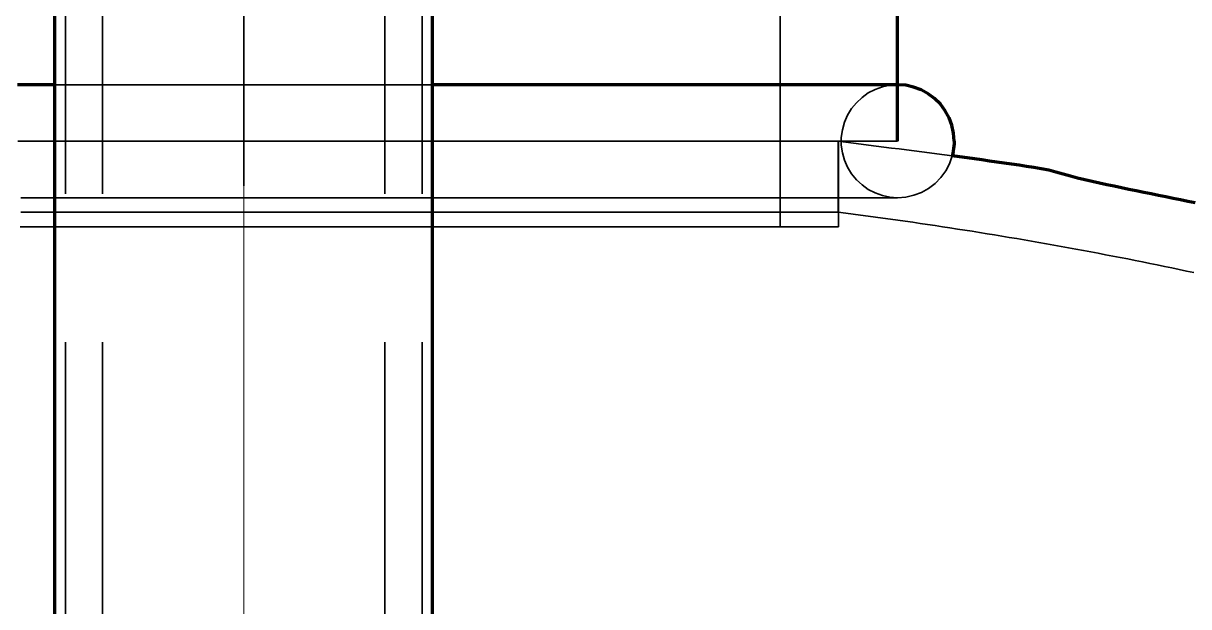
# Model space of a CAD drawing. Header units: millimetres. Extents: x 0 to 2382, y 0 to 420.
# Drawn here: x 287.93 to 295.77, y 306.91 to 310.83 of the extents above; entities that cross this region are included whole.
import ezdxf

# ---------------------------------------------------------------- set-up
doc = ezdxf.new("R2010")
doc.units = ezdxf.units.MM
doc.linetypes.add('IRAM-E-TRAZOS', pattern=[5, 4, -1])
doc.linetypes.add('IRAM-F-TRAZO-PUNTO', pattern=[20, 15, -2, 1, -2])
for name, color, linetype, lineweight in [('01-VISIBLE', 7, 'CONTINUOUS', 70), ('02-OCULTA', 4, 'IRAM-E-TRAZOS', 35), ('03-EJE', 1, 'IRAM-F-TRAZO-PUNTO', 18), ('08-FINA', 5, 'CONTINUOUS', 18)]:
    doc.layers.add(name, color=color, linetype=linetype, lineweight=lineweight)

msp = doc.modelspace()

# ---------------------------------------------------------------- linework, layer by layer
at = {"layer": '01-VISIBLE'}
for p, q in [((288.1425, 285), (288.1425, 313.9621)), ((290.6825, 285), (290.6825, 313.9621)), ((293.8125, 310.0382), (293.8125, 313.7382))]:
    msp.add_line(p, q, dxfattribs=at)
for points in [[(288.1425, 310.4182), (288.092, 310.4182), (288.0415, 310.4182), (287.991, 310.4182), (287.9406, 310.4182), (287.8901, 310.4182)], [(293.8125, 310.4182), (293.762, 310.4182), (293.7115, 310.4182), (293.661, 310.4182), (293.6106, 310.4182), (293.5601, 310.4182), (293.5096, 310.4182), (293.4591, 310.4182), (293.4086, 310.4182), (293.3581, 310.4182), (293.3077, 310.4182), (293.2572, 310.4182), (293.2067, 310.4182), (293.1562, 310.4182), (293.1057, 310.4182), (293.0552, 310.4182), (293.0048, 310.4182), (292.9543, 310.4182), (292.9038, 310.4182), (292.8533, 310.4182), (292.8028, 310.4182), (292.7523, 310.4182), (292.7019, 310.4182), (292.6514, 310.4182), (292.6009, 310.4182), (292.5504, 310.4182), (292.4999, 310.4182), (292.4494, 310.4182), (292.399, 310.4182), (292.3485, 310.4182), (292.298, 310.4182), (292.2475, 310.4182), (292.197, 310.4182), (292.1465, 310.4182), (292.096, 310.4182), (292.0456, 310.4182), (291.9951, 310.4182), (291.9446, 310.4182), (291.8941, 310.4182), (291.8436, 310.4182), (291.7931, 310.4182), (291.7427, 310.4182), (291.6922, 310.4182), (291.6417, 310.4182), (291.5912, 310.4182), (291.5407, 310.4182), (291.4902, 310.4182), (291.4398, 310.4182), (291.3893, 310.4182), (291.3388, 310.4182), (291.2883, 310.4182), (291.2378, 310.4182), (291.1873, 310.4182), (291.1369, 310.4182), (291.0864, 310.4182), (291.0359, 310.4182), (290.9854, 310.4182), (290.9349, 310.4182), (290.8844, 310.4182), (290.834, 310.4182), (290.7835, 310.4182), (290.733, 310.4182), (290.6825, 310.4182)], [(294.1925, 310.0382), (294.1886, 310.0923), (294.1771, 310.1453), (294.1582, 310.1961), (294.1322, 310.2437), (294.0997, 310.2871), (294.0613, 310.3254), (294.0179, 310.3579), (293.9704, 310.3839), (293.9196, 310.4028), (293.8666, 310.4144), (293.8125, 310.4182)], [(294.1925, 310.0382), (294.1921, 310.0215), (294.191, 310.0048), (294.1892, 309.9881), (294.1866, 309.9716), (294.1833, 309.9552), (294.1793, 309.9389)], [(295.8142, 309.6232), (295.7647, 309.6332), (295.7152, 309.6433), (295.6657, 309.6533), (295.6162, 309.6634), (295.5667, 309.6734), (295.5172, 309.6835), (295.4678, 309.6936), (295.4183, 309.7039), (295.3689, 309.7142), (295.3194, 309.7243), (295.2699, 309.7345), (295.2205, 309.7448), (295.1711, 309.7552), (295.1217, 309.766), (295.0725, 309.7774), (295.0235, 309.7895), (294.9748, 309.8027), (294.9263, 309.8171), (294.8778, 309.8308), (294.8286, 309.8423), (294.779, 309.8521), (294.7293, 309.8607), (294.6794, 309.8688), (294.6295, 309.8764), (294.5795, 309.8838), (294.5296, 309.891), (294.4795, 309.8981), (294.4295, 309.905), (294.3795, 309.9119), (294.3295, 309.9187), (294.2794, 309.9255), (294.2294, 309.9322), (294.1793, 309.9389)]]:
    msp.add_lwpolyline(points, dxfattribs=at)
at = {"layer": '02-OCULTA'}
for p, q in [((288.1425, 313.9621), (288.1425, 285)), ((290.6825, 313.9621), (290.6825, 285)), ((289.4125, 313.7382), (289.4125, 309.461)), ((293.0225, 309.461), (293.0225, 313.7382)), ((288.2125, 219.685), (288.2125, 312.1182)), ((288.4625, 219.685), (288.4625, 312.1182)), ((290.3625, 219.685), (290.3625, 312.1182)), ((290.6125, 219.685), (290.6125, 312.1182)), ((293.4125, 310.0382), (293.4125, 309.561)), ((293.4135, 309.461), (293.4135, 310.0382))]:
    msp.add_line(p, q, dxfattribs=at)
for points in [[(289.4125, 310.4182), (289.3624, 310.4182), (289.3122, 310.4182), (289.2621, 310.4182), (289.2119, 310.4182), (289.1618, 310.4182), (289.1117, 310.4182), (289.0615, 310.4182), (289.0114, 310.4182), (288.9612, 310.4182), (288.9111, 310.4182), (288.861, 310.4182), (288.8108, 310.4182), (288.7607, 310.4182), (288.7106, 310.4182), (288.6604, 310.4182), (288.6103, 310.4182), (288.5601, 310.4182), (288.51, 310.4182), (288.4599, 310.4182), (288.4097, 310.4182), (288.3596, 310.4182), (288.3094, 310.4182), (288.2593, 310.4182), (288.2092, 310.4182), (288.159, 310.4182), (288.1089, 310.4182), (288.0587, 310.4182), (288.0086, 310.4182), (287.9585, 310.4182), (287.9083, 310.4182)], [(290.6825, 310.4182), (290.6317, 310.4182), (290.5809, 310.4182), (290.5301, 310.4182), (290.4793, 310.4182), (290.4285, 310.4182), (290.3777, 310.4182), (290.3269, 310.4182), (290.2761, 310.4182), (290.2253, 310.4182), (290.1745, 310.4182), (290.1237, 310.4182), (290.0729, 310.4182), (290.0221, 310.4182), (289.9713, 310.4182), (289.9205, 310.4182), (289.8697, 310.4182), (289.8189, 310.4182), (289.7681, 310.4182), (289.7173, 310.4182), (289.6665, 310.4182), (289.6157, 310.4182), (289.5649, 310.4182), (289.5141, 310.4182), (289.4633, 310.4182), (289.4125, 310.4182), (289.3617, 310.4182), (289.3109, 310.4182), (289.2601, 310.4182), (289.2093, 310.4182), (289.1585, 310.4182), (289.1077, 310.4182), (289.0569, 310.4182), (289.0061, 310.4182), (288.9553, 310.4182), (288.9045, 310.4182), (288.8537, 310.4182), (288.8029, 310.4182), (288.7521, 310.4182), (288.7013, 310.4182), (288.6505, 310.4182), (288.5997, 310.4182), (288.5489, 310.4182), (288.4981, 310.4182), (288.4473, 310.4182), (288.3965, 310.4182), (288.3457, 310.4182), (288.2949, 310.4182), (288.2441, 310.4182), (288.1933, 310.4182), (288.1425, 310.4182)], [(289.4125, 310.4182), (289.4625, 310.4182), (289.5125, 310.4182), (289.5625, 310.4182), (289.6125, 310.4182), (289.6625, 310.4182), (289.7125, 310.4182), (289.7625, 310.4182), (289.8125, 310.4182), (289.8625, 310.4182), (289.9125, 310.4182), (289.9625, 310.4182), (290.0125, 310.4182), (290.0625, 310.4182), (290.1125, 310.4182), (290.1625, 310.4182), (290.2125, 310.4182), (290.2625, 310.4182), (290.3125, 310.4182), (290.3625, 310.4182), (290.4125, 310.4182), (290.4625, 310.4182), (290.5125, 310.4182), (290.5625, 310.4182), (290.6125, 310.4182), (290.6625, 310.4182), (290.7125, 310.4182), (290.7625, 310.4182), (290.8125, 310.4182), (290.8625, 310.4182), (290.9125, 310.4182), (290.9625, 310.4182), (291.0125, 310.4182), (291.0625, 310.4182), (291.1125, 310.4182), (291.1625, 310.4182), (291.2125, 310.4182), (291.2625, 310.4182), (291.3125, 310.4182), (291.3625, 310.4182), (291.4125, 310.4182), (291.4625, 310.4182), (291.5125, 310.4182), (291.5625, 310.4182), (291.6125, 310.4182), (291.6625, 310.4182), (291.7125, 310.4182), (291.7625, 310.4182), (291.8125, 310.4182), (291.8625, 310.4182), (291.9125, 310.4182), (291.9625, 310.4182), (292.0125, 310.4182), (292.0625, 310.4182), (292.1125, 310.4182), (292.1625, 310.4182), (292.2125, 310.4182), (292.2625, 310.4182), (292.3125, 310.4182), (292.3625, 310.4182), (292.4125, 310.4182), (292.4625, 310.4182), (292.5125, 310.4182), (292.5625, 310.4182), (292.6125, 310.4182), (292.6625, 310.4182), (292.7125, 310.4182), (292.7625, 310.4182), (292.8125, 310.4182), (292.8625, 310.4182), (292.9125, 310.4182), (292.9625, 310.4182), (293.0125, 310.4182), (293.0625, 310.4182), (293.1125, 310.4182), (293.1625, 310.4182), (293.2125, 310.4182), (293.2625, 310.4182), (293.3125, 310.4182), (293.3625, 310.4182), (293.4125, 310.4182), (293.4625, 310.4182), (293.5125, 310.4182), (293.5625, 310.4182), (293.6125, 310.4182), (293.6625, 310.4182), (293.7125, 310.4182), (293.7625, 310.4182), (293.8125, 310.4182)], [(293.8125, 309.6582), (293.7608, 309.6618), (293.71, 309.6723), (293.6611, 309.6897), (293.6151, 309.7135), (293.5727, 309.7435), (293.5348, 309.7789), (293.5021, 309.8191), (293.4751, 309.8634), (293.4544, 309.911), (293.4404, 309.9609), (293.4334, 310.0123), (293.4334, 310.0642), (293.4404, 310.1155), (293.4544, 310.1655), (293.4751, 310.213), (293.5021, 310.2574), (293.5348, 310.2976), (293.5727, 310.333), (293.6151, 310.3629), (293.6611, 310.3868), (293.71, 310.4041), (293.7608, 310.4147), (293.8125, 310.4182)], [(289.4125, 310.0382), (289.3619, 310.0382), (289.3112, 310.0382), (289.2606, 310.0382), (289.21, 310.0382), (289.1593, 310.0382), (289.1087, 310.0382), (289.0581, 310.0382), (289.0074, 310.0382), (288.9568, 310.0382), (288.9062, 310.0382), (288.8555, 310.0382), (288.8049, 310.0382), (288.7543, 310.0382), (288.7036, 310.0382), (288.653, 310.0382), (288.6024, 310.0382), (288.5517, 310.0382), (288.5011, 310.0382), (288.4505, 310.0382), (288.3998, 310.0382), (288.3492, 310.0382), (288.2986, 310.0382), (288.2479, 310.0382), (288.1973, 310.0382), (288.1467, 310.0382), (288.096, 310.0382), (288.0454, 310.0382), (287.9948, 310.0382), (287.9441, 310.0382), (287.8935, 310.0382)], [(289.4125, 310.0382), (289.3625, 310.0382), (289.3125, 310.0382), (289.2625, 310.0382), (289.2124, 310.0382), (289.1624, 310.0382), (289.1124, 310.0382), (289.0624, 310.0382), (289.0124, 310.0382), (288.9624, 310.0382), (288.9124, 310.0382), (288.8624, 310.0382), (288.8123, 310.0382), (288.7623, 310.0382), (288.7123, 310.0382), (288.6623, 310.0382), (288.6123, 310.0382), (288.5623, 310.0382), (288.5123, 310.0382), (288.4623, 310.0382), (288.4122, 310.0382), (288.3622, 310.0382), (288.3122, 310.0382), (288.2622, 310.0382), (288.2122, 310.0382), (288.1622, 310.0382), (288.1122, 310.0382), (288.0622, 310.0382), (288.0121, 310.0382), (287.9621, 310.0382), (287.9121, 310.0382)], [(287.9121, 310.0382), (287.9621, 310.0382), (288.0121, 310.0382), (288.0622, 310.0382), (288.1122, 310.0382), (288.1622, 310.0382), (288.2122, 310.0382), (288.2622, 310.0382), (288.3122, 310.0382), (288.3622, 310.0382), (288.4122, 310.0382), (288.4623, 310.0382), (288.5123, 310.0382), (288.5623, 310.0382), (288.6123, 310.0382), (288.6623, 310.0382), (288.7123, 310.0382), (288.7623, 310.0382), (288.8123, 310.0382), (288.8624, 310.0382), (288.9124, 310.0382), (288.9624, 310.0382), (289.0124, 310.0382), (289.0624, 310.0382), (289.1124, 310.0382), (289.1624, 310.0382), (289.2124, 310.0382), (289.2625, 310.0382), (289.3125, 310.0382), (289.3625, 310.0382), (289.4125, 310.0382), (289.4625, 310.0382), (289.5125, 310.0382), (289.5625, 310.0382), (289.6125, 310.0382), (289.6626, 310.0382), (289.7126, 310.0382), (289.7626, 310.0382), (289.8126, 310.0382), (289.8626, 310.0382), (289.9126, 310.0382), (289.9626, 310.0382), (290.0126, 310.0382), (290.0627, 310.0382), (290.1127, 310.0382), (290.1627, 310.0382), (290.2127, 310.0382), (290.2627, 310.0382), (290.3127, 310.0382), (290.3627, 310.0382), (290.4127, 310.0382), (290.4628, 310.0382), (290.5128, 310.0382), (290.5628, 310.0382), (290.6128, 310.0382), (290.6628, 310.0382), (290.7128, 310.0382), (290.7628, 310.0382), (290.8128, 310.0382), (290.8629, 310.0382), (290.9129, 310.0382), (290.9629, 310.0382), (291.0129, 310.0382), (291.0629, 310.0382), (291.1129, 310.0382), (291.1629, 310.0382), (291.2129, 310.0382), (291.263, 310.0382), (291.313, 310.0382), (291.363, 310.0382), (291.413, 310.0382), (291.463, 310.0382), (291.513, 310.0382), (291.563, 310.0382), (291.613, 310.0382), (291.6631, 310.0382), (291.7131, 310.0382), (291.7631, 310.0382), (291.8131, 310.0382), (291.8631, 310.0382), (291.9131, 310.0382), (291.9631, 310.0382), (292.0131, 310.0382), (292.0632, 310.0382), (292.1132, 310.0382), (292.1632, 310.0382), (292.2132, 310.0382), (292.2632, 310.0382), (292.3132, 310.0382), (292.3632, 310.0382), (292.4132, 310.0382), (292.4633, 310.0382), (292.5133, 310.0382), (292.5633, 310.0382), (292.6133, 310.0382), (292.6633, 310.0382), (292.7133, 310.0382), (292.7633, 310.0382), (292.8133, 310.0382), (292.8634, 310.0382), (292.9134, 310.0382), (292.9634, 310.0382), (293.0134, 310.0382), (293.0634, 310.0382), (293.1134, 310.0382), (293.1634, 310.0382), (293.2134, 310.0382), (293.2635, 310.0382), (293.3135, 310.0382), (293.3635, 310.0382), (293.4135, 310.0382)], [(289.4125, 310.0382), (289.3625, 310.0382), (289.3125, 310.0382), (289.2625, 310.0382), (289.2125, 310.0382), (289.1625, 310.0382), (289.1125, 310.0382), (289.0625, 310.0382), (289.0125, 310.0382), (288.9625, 310.0382), (288.9125, 310.0382), (288.8625, 310.0382), (288.8125, 310.0382), (288.7625, 310.0382), (288.7125, 310.0382), (288.6625, 310.0382), (288.6125, 310.0382), (288.5625, 310.0382), (288.5125, 310.0382), (288.4625, 310.0382), (288.4125, 310.0382), (288.3625, 310.0382), (288.3125, 310.0382), (288.2625, 310.0382), (288.2125, 310.0382), (288.1625, 310.0382), (288.1125, 310.0382), (288.0625, 310.0382), (288.0125, 310.0382), (287.9625, 310.0382), (287.9125, 310.0382)], [(287.9125, 310.0382), (287.9625, 310.0382), (288.0125, 310.0382), (288.0625, 310.0382), (288.1125, 310.0382), (288.1625, 310.0382), (288.2125, 310.0382), (288.2625, 310.0382), (288.3125, 310.0382), (288.3625, 310.0382), (288.4125, 310.0382), (288.4625, 310.0382), (288.5125, 310.0382), (288.5625, 310.0382), (288.6125, 310.0382), (288.6625, 310.0382), (288.7125, 310.0382), (288.7625, 310.0382), (288.8125, 310.0382), (288.8625, 310.0382), (288.9125, 310.0382), (288.9625, 310.0382), (289.0125, 310.0382), (289.0625, 310.0382), (289.1125, 310.0382), (289.1625, 310.0382), (289.2125, 310.0382), (289.2625, 310.0382), (289.3125, 310.0382), (289.3625, 310.0382), (289.4125, 310.0382), (289.4625, 310.0382), (289.5125, 310.0382), (289.5625, 310.0382), (289.6125, 310.0382), (289.6625, 310.0382), (289.7125, 310.0382), (289.7625, 310.0382), (289.8125, 310.0382), (289.8625, 310.0382), (289.9125, 310.0382), (289.9625, 310.0382), (290.0125, 310.0382), (290.0625, 310.0382), (290.1125, 310.0382), (290.1625, 310.0382), (290.2125, 310.0382), (290.2625, 310.0382), (290.3125, 310.0382), (290.3625, 310.0382), (290.4125, 310.0382), (290.4625, 310.0382), (290.5125, 310.0382), (290.5625, 310.0382), (290.6125, 310.0382), (290.6625, 310.0382), (290.7125, 310.0382), (290.7625, 310.0382), (290.8125, 310.0382), (290.8625, 310.0382), (290.9125, 310.0382), (290.9625, 310.0382), (291.0125, 310.0382), (291.0625, 310.0382), (291.1125, 310.0382), (291.1625, 310.0382), (291.2125, 310.0382), (291.2625, 310.0382), (291.3125, 310.0382), (291.3625, 310.0382), (291.4125, 310.0382), (291.4625, 310.0382), (291.5125, 310.0382), (291.5625, 310.0382), (291.6125, 310.0382), (291.6625, 310.0382), (291.7125, 310.0382), (291.7625, 310.0382), (291.8125, 310.0382), (291.8625, 310.0382), (291.9125, 310.0382), (291.9625, 310.0382), (292.0125, 310.0382), (292.0625, 310.0382), (292.1125, 310.0382), (292.1625, 310.0382), (292.2125, 310.0382), (292.2625, 310.0382), (292.3125, 310.0382), (292.3625, 310.0382), (292.4125, 310.0382), (292.4625, 310.0382), (292.5125, 310.0382), (292.5625, 310.0382), (292.6125, 310.0382), (292.6625, 310.0382), (292.7125, 310.0382), (292.7625, 310.0382), (292.8125, 310.0382), (292.8625, 310.0382), (292.9125, 310.0382), (292.9625, 310.0382), (293.0125, 310.0382), (293.0625, 310.0382), (293.1125, 310.0382), (293.1625, 310.0382), (293.2125, 310.0382), (293.2625, 310.0382), (293.3125, 310.0382), (293.3625, 310.0382), (293.4125, 310.0382), (293.4625, 310.0382), (293.5125, 310.0382), (293.5625, 310.0382), (293.6125, 310.0382), (293.6625, 310.0382), (293.7125, 310.0382), (293.7625, 310.0382), (293.8125, 310.0382)], [(287.9282, 310.0382), (287.9785, 310.0382), (288.0289, 310.0382), (288.0792, 310.0382), (288.1295, 310.0382), (288.1798, 310.0382), (288.2301, 310.0382), (288.2804, 310.0382), (288.3307, 310.0382), (288.3811, 310.0382), (288.4314, 310.0382), (288.4817, 310.0382), (288.532, 310.0382), (288.5823, 310.0382), (288.6326, 310.0382), (288.6829, 310.0382), (288.7333, 310.0382), (288.7836, 310.0382), (288.8339, 310.0382), (288.8842, 310.0382), (288.9345, 310.0382), (288.9848, 310.0382), (289.0351, 310.0382), (289.0855, 310.0382), (289.1358, 310.0382), (289.1861, 310.0382), (289.2364, 310.0382), (289.2867, 310.0382), (289.337, 310.0382), (289.3873, 310.0382), (289.4377, 310.0382), (289.488, 310.0382), (289.5383, 310.0382), (289.5886, 310.0382), (289.6389, 310.0382), (289.6892, 310.0382), (289.7395, 310.0382), (289.7899, 310.0382), (289.8402, 310.0382), (289.8905, 310.0382), (289.9408, 310.0382), (289.9911, 310.0382), (290.0414, 310.0382), (290.0917, 310.0382), (290.1421, 310.0382), (290.1924, 310.0382), (290.2427, 310.0382), (290.293, 310.0382), (290.3433, 310.0382), (290.3936, 310.0382), (290.4439, 310.0382), (290.4943, 310.0382), (290.5446, 310.0382), (290.5949, 310.0382), (290.6452, 310.0382), (290.6955, 310.0382), (290.7458, 310.0382), (290.7961, 310.0382), (290.8465, 310.0382), (290.8968, 310.0382), (290.9471, 310.0382), (290.9974, 310.0382), (291.0477, 310.0382), (291.098, 310.0382), (291.1483, 310.0382), (291.1987, 310.0382), (291.249, 310.0382), (291.2993, 310.0382), (291.3496, 310.0382), (291.3999, 310.0382), (291.4502, 310.0382), (291.5006, 310.0382), (291.5509, 310.0382), (291.6012, 310.0382), (291.6515, 310.0382), (291.7018, 310.0382), (291.7521, 310.0382), (291.8024, 310.0382), (291.8528, 310.0382), (291.9031, 310.0382), (291.9534, 310.0382), (292.0037, 310.0382), (292.054, 310.0382), (292.1043, 310.0382), (292.1546, 310.0382), (292.205, 310.0382), (292.2553, 310.0382), (292.3056, 310.0382), (292.3559, 310.0382), (292.4062, 310.0382), (292.4565, 310.0382), (292.5068, 310.0382), (292.5572, 310.0382), (292.6075, 310.0382), (292.6578, 310.0382), (292.7081, 310.0382), (292.7584, 310.0382), (292.8087, 310.0382), (292.859, 310.0382), (292.9094, 310.0382), (292.9597, 310.0382), (293.01, 310.0382), (293.0603, 310.0382), (293.1106, 310.0382), (293.1609, 310.0382), (293.2112, 310.0382), (293.2616, 310.0382), (293.3119, 310.0382), (293.3622, 310.0382), (293.4125, 310.0382)], [(293.4125, 310.0382), (293.3619, 310.0382), (293.3112, 310.0382), (293.2606, 310.0382), (293.21, 310.0382), (293.1593, 310.0382), (293.1087, 310.0382), (293.0581, 310.0382), (293.0074, 310.0382), (292.9568, 310.0382), (292.9062, 310.0382), (292.8555, 310.0382), (292.8049, 310.0382), (292.7543, 310.0382), (292.7036, 310.0382), (292.653, 310.0382), (292.6024, 310.0382), (292.5517, 310.0382), (292.5011, 310.0382), (292.4505, 310.0382), (292.3998, 310.0382), (292.3492, 310.0382), (292.2986, 310.0382), (292.2479, 310.0382), (292.1973, 310.0382), (292.1467, 310.0382), (292.096, 310.0382), (292.0454, 310.0382), (291.9948, 310.0382), (291.9441, 310.0382), (291.8935, 310.0382), (291.8429, 310.0382), (291.7922, 310.0382), (291.7416, 310.0382), (291.691, 310.0382), (291.6403, 310.0382), (291.5897, 310.0382), (291.5391, 310.0382), (291.4884, 310.0382), (291.4378, 310.0382), (291.3872, 310.0382), (291.3366, 310.0382), (291.2859, 310.0382), (291.2353, 310.0382), (291.1847, 310.0382), (291.134, 310.0382), (291.0834, 310.0382), (291.0328, 310.0382), (290.9821, 310.0382), (290.9315, 310.0382), (290.8809, 310.0382), (290.8302, 310.0382), (290.7796, 310.0382), (290.729, 310.0382), (290.6783, 310.0382), (290.6277, 310.0382), (290.5771, 310.0382), (290.5264, 310.0382), (290.4758, 310.0382), (290.4252, 310.0382), (290.3745, 310.0382), (290.3239, 310.0382), (290.2733, 310.0382), (290.2226, 310.0382), (290.172, 310.0382), (290.1214, 310.0382), (290.0707, 310.0382), (290.0201, 310.0382), (289.9695, 310.0382), (289.9188, 310.0382), (289.8682, 310.0382), (289.8176, 310.0382), (289.7669, 310.0382), (289.7163, 310.0382), (289.6657, 310.0382), (289.615, 310.0382), (289.5644, 310.0382), (289.5138, 310.0382), (289.4631, 310.0382), (289.4125, 310.0382)], [(293.4135, 310.0382), (293.3635, 310.0382), (293.3135, 310.0382), (293.2635, 310.0382), (293.2134, 310.0382), (293.1634, 310.0382), (293.1134, 310.0382), (293.0634, 310.0382), (293.0134, 310.0382), (292.9634, 310.0382), (292.9134, 310.0382), (292.8634, 310.0382), (292.8133, 310.0382), (292.7633, 310.0382), (292.7133, 310.0382), (292.6633, 310.0382), (292.6133, 310.0382), (292.5633, 310.0382), (292.5133, 310.0382), (292.4633, 310.0382), (292.4132, 310.0382), (292.3632, 310.0382), (292.3132, 310.0382), (292.2632, 310.0382), (292.2132, 310.0382), (292.1632, 310.0382), (292.1132, 310.0382), (292.0632, 310.0382), (292.0131, 310.0382), (291.9631, 310.0382), (291.9131, 310.0382), (291.8631, 310.0382), (291.8131, 310.0382), (291.7631, 310.0382), (291.7131, 310.0382), (291.6631, 310.0382), (291.613, 310.0382), (291.563, 310.0382), (291.513, 310.0382), (291.463, 310.0382), (291.413, 310.0382), (291.363, 310.0382), (291.313, 310.0382), (291.263, 310.0382), (291.2129, 310.0382), (291.1629, 310.0382), (291.1129, 310.0382), (291.0629, 310.0382), (291.0129, 310.0382), (290.9629, 310.0382), (290.9129, 310.0382), (290.8629, 310.0382), (290.8128, 310.0382), (290.7628, 310.0382), (290.7128, 310.0382), (290.6628, 310.0382), (290.6128, 310.0382), (290.5628, 310.0382), (290.5128, 310.0382), (290.4628, 310.0382), (290.4127, 310.0382), (290.3627, 310.0382), (290.3127, 310.0382), (290.2627, 310.0382), (290.2127, 310.0382), (290.1627, 310.0382), (290.1127, 310.0382), (290.0627, 310.0382), (290.0126, 310.0382), (289.9626, 310.0382), (289.9126, 310.0382), (289.8626, 310.0382), (289.8126, 310.0382), (289.7626, 310.0382), (289.7126, 310.0382), (289.6626, 310.0382), (289.6125, 310.0382), (289.5625, 310.0382), (289.5125, 310.0382), (289.4625, 310.0382), (289.4125, 310.0382)], [(293.8125, 310.0382), (293.7619, 310.0382), (293.7114, 310.0382), (293.6608, 310.0382), (293.6102, 310.0382), (293.5596, 310.0382), (293.5091, 310.0382), (293.4585, 310.0382), (293.4079, 310.0382), (293.3573, 310.0382), (293.3068, 310.0382), (293.2562, 310.0382), (293.2056, 310.0382), (293.155, 310.0382), (293.1045, 310.0382), (293.0539, 310.0382), (293.0033, 310.0382), (292.9527, 310.0382), (292.9022, 310.0382), (292.8516, 310.0382), (292.801, 310.0382), (292.7504, 310.0382), (292.6999, 310.0382), (292.6493, 310.0382), (292.5987, 310.0382), (292.5481, 310.0382), (292.4976, 310.0382), (292.447, 310.0382), (292.3964, 310.0382), (292.3458, 310.0382), (292.2953, 310.0382), (292.2447, 310.0382), (292.1941, 310.0382), (292.1435, 310.0382), (292.093, 310.0382), (292.0424, 310.0382), (291.9918, 310.0382), (291.9412, 310.0382), (291.8907, 310.0382), (291.8401, 310.0382), (291.7895, 310.0382), (291.7389, 310.0382), (291.6884, 310.0382), (291.6378, 310.0382), (291.5872, 310.0382), (291.5366, 310.0382), (291.4861, 310.0382), (291.4355, 310.0382), (291.3849, 310.0382), (291.3343, 310.0382), (291.2838, 310.0382), (291.2332, 310.0382), (291.1826, 310.0382), (291.132, 310.0382), (291.0815, 310.0382), (291.0309, 310.0382), (290.9803, 310.0382), (290.9297, 310.0382), (290.8792, 310.0382), (290.8286, 310.0382), (290.778, 310.0382), (290.7274, 310.0382), (290.6769, 310.0382), (290.6263, 310.0382), (290.5757, 310.0382), (290.5251, 310.0382), (290.4746, 310.0382), (290.424, 310.0382), (290.3734, 310.0382), (290.3228, 310.0382), (290.2723, 310.0382), (290.2217, 310.0382), (290.1711, 310.0382), (290.1205, 310.0382), (290.07, 310.0382), (290.0194, 310.0382), (289.9688, 310.0382), (289.9182, 310.0382), (289.8677, 310.0382), (289.8171, 310.0382), (289.7665, 310.0382), (289.7159, 310.0382), (289.6654, 310.0382), (289.6148, 310.0382), (289.5642, 310.0382), (289.5136, 310.0382), (289.4631, 310.0382), (289.4125, 310.0382)], [(294.1793, 309.9389), (294.1282, 309.9458), (294.0771, 309.9525), (294.026, 309.9593), (293.9749, 309.966), (293.9238, 309.9727), (293.8727, 309.9793), (293.8215, 309.9859), (293.7704, 309.9924), (293.7193, 309.999), (293.6681, 310.0055), (293.617, 310.0119), (293.5659, 310.0184), (293.5147, 310.0249), (293.4636, 310.0315), (293.4125, 310.0382)], [(294.1793, 309.9389), (294.1611, 309.8869), (294.1355, 309.8381), (294.1032, 309.7935), (294.0647, 309.754), (294.021, 309.7205), (293.9728, 309.6937), (293.9213, 309.6741), (293.8675, 309.6622), (293.8125, 309.6582)], [(287.9125, 309.6582), (287.9625, 309.6582), (288.0125, 309.6582), (288.0625, 309.6582), (288.1125, 309.6582), (288.1625, 309.6582), (288.2125, 309.6582), (288.2625, 309.6582), (288.3125, 309.6582), (288.3625, 309.6582), (288.4125, 309.6582), (288.4625, 309.6582), (288.5125, 309.6582), (288.5625, 309.6582), (288.6125, 309.6582), (288.6625, 309.6582), (288.7125, 309.6582), (288.7625, 309.6582), (288.8125, 309.6582), (288.8625, 309.6582), (288.9125, 309.6582), (288.9625, 309.6582), (289.0125, 309.6582), (289.0625, 309.6582), (289.1125, 309.6582), (289.1625, 309.6582), (289.2125, 309.6582), (289.2625, 309.6582), (289.3125, 309.6582), (289.3625, 309.6582), (289.4125, 309.6582)], [(287.9125, 309.6582), (287.9625, 309.6582), (288.0125, 309.6582), (288.0625, 309.6582), (288.1125, 309.6582), (288.1625, 309.6582), (288.2125, 309.6582), (288.2625, 309.6582), (288.3125, 309.6582), (288.3625, 309.6582), (288.4125, 309.6582), (288.4625, 309.6582), (288.5125, 309.6582), (288.5625, 309.6582), (288.6125, 309.6582), (288.6625, 309.6582), (288.7125, 309.6582), (288.7625, 309.6582), (288.8125, 309.6582), (288.8625, 309.6582), (288.9125, 309.6582), (288.9625, 309.6582), (289.0125, 309.6582), (289.0625, 309.6582), (289.1125, 309.6582), (289.1625, 309.6582), (289.2125, 309.6582), (289.2625, 309.6582), (289.3125, 309.6582), (289.3625, 309.6582), (289.4125, 309.6582), (289.4625, 309.6582), (289.5125, 309.6582), (289.5625, 309.6582), (289.6125, 309.6582), (289.6625, 309.6582), (289.7125, 309.6582), (289.7625, 309.6582), (289.8125, 309.6582), (289.8625, 309.6582), (289.9125, 309.6582), (289.9625, 309.6582), (290.0125, 309.6582), (290.0625, 309.6582), (290.1125, 309.6582), (290.1625, 309.6582), (290.2125, 309.6582), (290.2625, 309.6582), (290.3125, 309.6582), (290.3625, 309.6582), (290.4125, 309.6582), (290.4625, 309.6582), (290.5125, 309.6582), (290.5625, 309.6582), (290.6125, 309.6582), (290.6625, 309.6582), (290.7125, 309.6582), (290.7625, 309.6582), (290.8125, 309.6582), (290.8625, 309.6582), (290.9125, 309.6582), (290.9625, 309.6582), (291.0125, 309.6582), (291.0625, 309.6582), (291.1125, 309.6582), (291.1625, 309.6582), (291.2125, 309.6582), (291.2625, 309.6582), (291.3125, 309.6582), (291.3625, 309.6582), (291.4125, 309.6582), (291.4625, 309.6582), (291.5125, 309.6582), (291.5625, 309.6582), (291.6125, 309.6582), (291.6625, 309.6582), (291.7125, 309.6582), (291.7625, 309.6582), (291.8125, 309.6582), (291.8625, 309.6582), (291.9125, 309.6582), (291.9625, 309.6582), (292.0125, 309.6582), (292.0625, 309.6582), (292.1125, 309.6582), (292.1625, 309.6582), (292.2125, 309.6582), (292.2625, 309.6582), (292.3125, 309.6582), (292.3625, 309.6582), (292.4125, 309.6582), (292.4625, 309.6582), (292.5125, 309.6582), (292.5625, 309.6582), (292.6125, 309.6582), (292.6625, 309.6582), (292.7125, 309.6582), (292.7625, 309.6582), (292.8125, 309.6582), (292.8625, 309.6582), (292.9125, 309.6582), (292.9625, 309.6582), (293.0125, 309.6582), (293.0625, 309.6582), (293.1125, 309.6582), (293.1625, 309.6582), (293.2125, 309.6582), (293.2625, 309.6582), (293.3125, 309.6582), (293.3625, 309.6582), (293.4125, 309.6582), (293.4625, 309.6582), (293.5125, 309.6582), (293.5625, 309.6582), (293.6125, 309.6582), (293.6625, 309.6582), (293.7125, 309.6582), (293.7625, 309.6582), (293.8125, 309.6582)], [(289.4125, 309.6582), (289.4625, 309.6582), (289.5125, 309.6582), (289.5625, 309.6582), (289.6125, 309.6582), (289.6625, 309.6582), (289.7125, 309.6582), (289.7625, 309.6582), (289.8125, 309.6582), (289.8625, 309.6582), (289.9125, 309.6582), (289.9625, 309.6582), (290.0125, 309.6582), (290.0625, 309.6582), (290.1125, 309.6582), (290.1625, 309.6582), (290.2125, 309.6582), (290.2625, 309.6582), (290.3125, 309.6582), (290.3625, 309.6582), (290.4125, 309.6582), (290.4625, 309.6582), (290.5125, 309.6582), (290.5625, 309.6582), (290.6125, 309.6582), (290.6625, 309.6582), (290.7125, 309.6582), (290.7625, 309.6582), (290.8125, 309.6582), (290.8625, 309.6582), (290.9125, 309.6582), (290.9625, 309.6582), (291.0125, 309.6582), (291.0625, 309.6582), (291.1125, 309.6582), (291.1625, 309.6582), (291.2125, 309.6582), (291.2625, 309.6582), (291.3125, 309.6582), (291.3625, 309.6582), (291.4125, 309.6582), (291.4625, 309.6582), (291.5125, 309.6582), (291.5625, 309.6582), (291.6125, 309.6582), (291.6625, 309.6582), (291.7125, 309.6582), (291.7625, 309.6582), (291.8125, 309.6582), (291.8625, 309.6582), (291.9125, 309.6582), (291.9625, 309.6582), (292.0125, 309.6582), (292.0625, 309.6582), (292.1125, 309.6582), (292.1625, 309.6582), (292.2125, 309.6582), (292.2625, 309.6582), (292.3125, 309.6582), (292.3625, 309.6582), (292.4125, 309.6582), (292.4625, 309.6582), (292.5125, 309.6582), (292.5625, 309.6582), (292.6125, 309.6582), (292.6625, 309.6582), (292.7125, 309.6582), (292.7625, 309.6582), (292.8125, 309.6582), (292.8625, 309.6582), (292.9125, 309.6582), (292.9625, 309.6582), (293.0125, 309.6582), (293.0625, 309.6582), (293.1125, 309.6582), (293.1625, 309.6582), (293.2125, 309.6582), (293.2625, 309.6582), (293.3125, 309.6582), (293.3625, 309.6582), (293.4125, 309.6582), (293.4625, 309.6582), (293.5125, 309.6582), (293.5625, 309.6582), (293.6125, 309.6582), (293.6625, 309.6582), (293.7125, 309.6582), (293.7625, 309.6582), (293.8125, 309.6582)], [(289.4125, 309.561), (289.3625, 309.561), (289.3125, 309.561), (289.2625, 309.561), (289.2125, 309.561), (289.1625, 309.561), (289.1125, 309.561), (289.0625, 309.561), (289.0125, 309.561), (288.9625, 309.561), (288.9125, 309.561), (288.8625, 309.561), (288.8125, 309.561), (288.7625, 309.561), (288.7125, 309.561), (288.6625, 309.561), (288.6125, 309.561), (288.5625, 309.561), (288.5125, 309.561), (288.4625, 309.561), (288.4125, 309.561), (288.3625, 309.561), (288.3125, 309.561), (288.2625, 309.561), (288.2125, 309.561), (288.1625, 309.561), (288.1125, 309.561), (288.0625, 309.561), (288.0125, 309.561), (287.9625, 309.561), (287.9125, 309.561)], [(287.9125, 309.561), (287.9625, 309.561), (288.0125, 309.561), (288.0625, 309.561), (288.1125, 309.561), (288.1625, 309.561), (288.2125, 309.561), (288.2625, 309.561), (288.3125, 309.561), (288.3625, 309.561), (288.4125, 309.561), (288.4625, 309.561), (288.5125, 309.561), (288.5625, 309.561), (288.6125, 309.561), (288.6625, 309.561), (288.7125, 309.561), (288.7625, 309.561), (288.8125, 309.561), (288.8625, 309.561), (288.9125, 309.561), (288.9625, 309.561), (289.0125, 309.561), (289.0625, 309.561), (289.1125, 309.561), (289.1625, 309.561), (289.2125, 309.561), (289.2625, 309.561), (289.3125, 309.561), (289.3625, 309.561), (289.4125, 309.561), (289.4625, 309.561), (289.5125, 309.561), (289.5625, 309.561), (289.6125, 309.561), (289.6625, 309.561), (289.7125, 309.561), (289.7625, 309.561), (289.8125, 309.561), (289.8625, 309.561), (289.9125, 309.561), (289.9625, 309.561), (290.0125, 309.561), (290.0625, 309.561), (290.1125, 309.561), (290.1625, 309.561), (290.2125, 309.561), (290.2625, 309.561), (290.3125, 309.561), (290.3625, 309.561), (290.4125, 309.561), (290.4625, 309.561), (290.5125, 309.561), (290.5625, 309.561), (290.6125, 309.561), (290.6625, 309.561), (290.7125, 309.561), (290.7625, 309.561), (290.8125, 309.561), (290.8625, 309.561), (290.9125, 309.561), (290.9625, 309.561), (291.0125, 309.561), (291.0625, 309.561), (291.1125, 309.561), (291.1625, 309.561), (291.2125, 309.561), (291.2625, 309.561), (291.3125, 309.561), (291.3625, 309.561), (291.4125, 309.561), (291.4625, 309.561), (291.5125, 309.561), (291.5625, 309.561), (291.6125, 309.561), (291.6625, 309.561), (291.7125, 309.561), (291.7625, 309.561), (291.8125, 309.561), (291.8625, 309.561), (291.9125, 309.561), (291.9625, 309.561), (292.0125, 309.561), (292.0625, 309.561), (292.1125, 309.561), (292.1625, 309.561), (292.2125, 309.561), (292.2625, 309.561), (292.3125, 309.561), (292.3625, 309.561), (292.4125, 309.561), (292.4625, 309.561), (292.5125, 309.561), (292.5625, 309.561), (292.6125, 309.561), (292.6625, 309.561), (292.7125, 309.561), (292.7625, 309.561), (292.8125, 309.561), (292.8625, 309.561), (292.9125, 309.561), (292.9625, 309.561), (293.0125, 309.561), (293.0625, 309.561), (293.1125, 309.561), (293.1625, 309.561), (293.2125, 309.561), (293.2625, 309.561), (293.3125, 309.561), (293.3625, 309.561), (293.4125, 309.561)], [(293.4125, 309.561), (293.3625, 309.561), (293.3125, 309.561), (293.2625, 309.561), (293.2125, 309.561), (293.1625, 309.561), (293.1125, 309.561), (293.0625, 309.561), (293.0125, 309.561), (292.9625, 309.561), (292.9125, 309.561), (292.8625, 309.561), (292.8125, 309.561), (292.7625, 309.561), (292.7125, 309.561), (292.6625, 309.561), (292.6125, 309.561), (292.5625, 309.561), (292.5125, 309.561), (292.4625, 309.561), (292.4125, 309.561), (292.3625, 309.561), (292.3125, 309.561), (292.2625, 309.561), (292.2125, 309.561), (292.1625, 309.561), (292.1125, 309.561), (292.0625, 309.561), (292.0125, 309.561), (291.9625, 309.561), (291.9125, 309.561), (291.8625, 309.561), (291.8125, 309.561), (291.7625, 309.561), (291.7125, 309.561), (291.6625, 309.561), (291.6125, 309.561), (291.5625, 309.561), (291.5125, 309.561), (291.4625, 309.561), (291.4125, 309.561), (291.3625, 309.561), (291.3125, 309.561), (291.2625, 309.561), (291.2125, 309.561), (291.1625, 309.561), (291.1125, 309.561), (291.0625, 309.561), (291.0125, 309.561), (290.9625, 309.561), (290.9125, 309.561), (290.8625, 309.561), (290.8125, 309.561), (290.7625, 309.561), (290.7125, 309.561), (290.6625, 309.561), (290.6125, 309.561), (290.5625, 309.561), (290.5125, 309.561), (290.4625, 309.561), (290.4125, 309.561), (290.3625, 309.561), (290.3125, 309.561), (290.2625, 309.561), (290.2125, 309.561), (290.1625, 309.561), (290.1125, 309.561), (290.0625, 309.561), (290.0125, 309.561), (289.9625, 309.561), (289.9125, 309.561), (289.8625, 309.561), (289.8125, 309.561), (289.7625, 309.561), (289.7125, 309.561), (289.6625, 309.561), (289.6125, 309.561), (289.5625, 309.561), (289.5125, 309.561), (289.4625, 309.561), (289.4125, 309.561)], [(293.4125, 309.561), (293.4627, 309.5545), (293.5129, 309.548), (293.563, 309.5413), (293.6132, 309.5346), (293.6633, 309.5278), (293.7134, 309.5209), (293.7635, 309.5139), (293.8136, 309.5069), (293.8637, 309.4997), (293.9138, 309.4925), (293.9639, 309.4852), (294.0139, 309.4778), (294.064, 309.4703), (294.114, 309.4627), (294.164, 309.4551), (294.214, 309.4473), (294.264, 309.4395), (294.314, 309.4316), (294.3639, 309.4236), (294.4139, 309.4155), (294.4638, 309.4074), (294.5137, 309.3991), (294.5636, 309.3908), (294.6135, 309.3823), (294.6634, 309.3738), (294.7133, 309.3652), (294.7631, 309.3565), (294.8129, 309.3478), (294.8628, 309.3389), (294.9125, 309.33), (294.9623, 309.3209), (295.0121, 309.3118), (295.0619, 309.3026), (295.1116, 309.2933), (295.1613, 309.284), (295.211, 309.2745), (295.2607, 309.2649), (295.3104, 309.2553), (295.36, 309.2456), (295.4097, 309.2358), (295.4593, 309.2259), (295.5089, 309.2159), (295.5585, 309.2058), (295.608, 309.1956), (295.6576, 309.1854), (295.7071, 309.175), (295.7566, 309.1646), (295.8061, 309.1541)], [(289.4125, 309.461), (289.3624, 309.461), (289.3122, 309.461), (289.2621, 309.461), (289.2119, 309.461), (289.1618, 309.461), (289.1117, 309.461), (289.0615, 309.461), (289.0114, 309.461), (288.9612, 309.461), (288.9111, 309.461), (288.861, 309.461), (288.8108, 309.461), (288.7607, 309.461), (288.7106, 309.461), (288.6604, 309.461), (288.6103, 309.461), (288.5601, 309.461), (288.51, 309.461), (288.4599, 309.461), (288.4097, 309.461), (288.3596, 309.461), (288.3094, 309.461), (288.2593, 309.461), (288.2092, 309.461), (288.159, 309.461), (288.1089, 309.461), (288.0587, 309.461), (288.0086, 309.461), (287.9585, 309.461), (287.9083, 309.461)], [(287.9083, 309.461), (287.9585, 309.461), (288.0086, 309.461), (288.0587, 309.461), (288.1089, 309.461), (288.159, 309.461), (288.2092, 309.461), (288.2593, 309.461), (288.3094, 309.461), (288.3596, 309.461), (288.4097, 309.461), (288.4599, 309.461), (288.51, 309.461), (288.5601, 309.461), (288.6103, 309.461), (288.6604, 309.461), (288.7106, 309.461), (288.7607, 309.461), (288.8108, 309.461), (288.861, 309.461), (288.9111, 309.461), (288.9612, 309.461), (289.0114, 309.461), (289.0615, 309.461), (289.1117, 309.461), (289.1618, 309.461), (289.2119, 309.461), (289.2621, 309.461), (289.3122, 309.461), (289.3624, 309.461), (289.4125, 309.461), (289.4626, 309.461), (289.5128, 309.461), (289.5629, 309.461), (289.6131, 309.461), (289.6632, 309.461), (289.7133, 309.461), (289.7635, 309.461), (289.8136, 309.461), (289.8637, 309.461), (289.9139, 309.461), (289.964, 309.461), (290.0142, 309.461), (290.0643, 309.461), (290.1144, 309.461), (290.1646, 309.461), (290.2147, 309.461), (290.2649, 309.461), (290.315, 309.461), (290.3651, 309.461), (290.4153, 309.461), (290.4654, 309.461), (290.5156, 309.461), (290.5657, 309.461), (290.6158, 309.461), (290.666, 309.461), (290.7161, 309.461), (290.7662, 309.461), (290.8164, 309.461), (290.8665, 309.461), (290.9167, 309.461), (290.9668, 309.461), (291.0169, 309.461), (291.0671, 309.461), (291.1172, 309.461), (291.1674, 309.461), (291.2175, 309.461), (291.2676, 309.461), (291.3178, 309.461), (291.3679, 309.461), (291.4181, 309.461), (291.4682, 309.461), (291.5183, 309.461), (291.5685, 309.461), (291.6186, 309.461), (291.6687, 309.461), (291.7189, 309.461), (291.769, 309.461), (291.8192, 309.461), (291.8693, 309.461), (291.9194, 309.461), (291.9696, 309.461), (292.0197, 309.461), (292.0699, 309.461), (292.12, 309.461), (292.1701, 309.461), (292.2203, 309.461), (292.2704, 309.461), (292.3206, 309.461), (292.3707, 309.461), (292.4208, 309.461), (292.471, 309.461), (292.5211, 309.461), (292.5712, 309.461), (292.6214, 309.461), (292.6715, 309.461), (292.7217, 309.461), (292.7718, 309.461), (292.8219, 309.461), (292.8721, 309.461), (292.9222, 309.461), (292.9724, 309.461), (293.0225, 309.461)], [(289.4125, 309.461), (289.3625, 309.461), (289.3125, 309.461), (289.2625, 309.461), (289.2124, 309.461), (289.1624, 309.461), (289.1124, 309.461), (289.0624, 309.461), (289.0124, 309.461), (288.9624, 309.461), (288.9124, 309.461), (288.8624, 309.461), (288.8123, 309.461), (288.7623, 309.461), (288.7123, 309.461), (288.6623, 309.461), (288.6123, 309.461), (288.5623, 309.461), (288.5123, 309.461), (288.4623, 309.461), (288.4122, 309.461), (288.3622, 309.461), (288.3122, 309.461), (288.2622, 309.461), (288.2122, 309.461), (288.1622, 309.461), (288.1122, 309.461), (288.0622, 309.461), (288.0121, 309.461), (287.9621, 309.461), (287.9121, 309.461)], [(287.9121, 309.461), (287.9621, 309.461), (288.0121, 309.461), (288.0622, 309.461), (288.1122, 309.461), (288.1622, 309.461), (288.2122, 309.461), (288.2622, 309.461), (288.3122, 309.461), (288.3622, 309.461), (288.4122, 309.461), (288.4623, 309.461), (288.5123, 309.461), (288.5623, 309.461), (288.6123, 309.461), (288.6623, 309.461), (288.7123, 309.461), (288.7623, 309.461), (288.8123, 309.461), (288.8624, 309.461), (288.9124, 309.461), (288.9624, 309.461), (289.0124, 309.461), (289.0624, 309.461), (289.1124, 309.461), (289.1624, 309.461), (289.2124, 309.461), (289.2625, 309.461), (289.3125, 309.461), (289.3625, 309.461), (289.4125, 309.461), (289.4625, 309.461), (289.5125, 309.461), (289.5625, 309.461), (289.6125, 309.461), (289.6626, 309.461), (289.7126, 309.461), (289.7626, 309.461), (289.8126, 309.461), (289.8626, 309.461), (289.9126, 309.461), (289.9626, 309.461), (290.0126, 309.461), (290.0627, 309.461), (290.1127, 309.461), (290.1627, 309.461), (290.2127, 309.461), (290.2627, 309.461), (290.3127, 309.461), (290.3627, 309.461), (290.4127, 309.461), (290.4628, 309.461), (290.5128, 309.461), (290.5628, 309.461), (290.6128, 309.461), (290.6628, 309.461), (290.7128, 309.461), (290.7628, 309.461), (290.8128, 309.461), (290.8629, 309.461), (290.9129, 309.461), (290.9629, 309.461), (291.0129, 309.461), (291.0629, 309.461), (291.1129, 309.461), (291.1629, 309.461), (291.2129, 309.461), (291.263, 309.461), (291.313, 309.461), (291.363, 309.461), (291.413, 309.461), (291.463, 309.461), (291.513, 309.461), (291.563, 309.461), (291.613, 309.461), (291.6631, 309.461), (291.7131, 309.461), (291.7631, 309.461), (291.8131, 309.461), (291.8631, 309.461), (291.9131, 309.461), (291.9631, 309.461), (292.0131, 309.461), (292.0632, 309.461), (292.1132, 309.461), (292.1632, 309.461), (292.2132, 309.461), (292.2632, 309.461), (292.3132, 309.461), (292.3632, 309.461), (292.4132, 309.461), (292.4633, 309.461), (292.5133, 309.461), (292.5633, 309.461), (292.6133, 309.461), (292.6633, 309.461), (292.7133, 309.461), (292.7633, 309.461), (292.8133, 309.461), (292.8634, 309.461), (292.9134, 309.461), (292.9634, 309.461), (293.0134, 309.461), (293.0634, 309.461), (293.1134, 309.461), (293.1634, 309.461), (293.2134, 309.461), (293.2635, 309.461), (293.3135, 309.461), (293.3635, 309.461), (293.4135, 309.461)], [(293.4135, 309.461), (293.3635, 309.461), (293.3135, 309.461), (293.2635, 309.461), (293.2134, 309.461), (293.1634, 309.461), (293.1134, 309.461), (293.0634, 309.461), (293.0134, 309.461), (292.9634, 309.461), (292.9134, 309.461), (292.8634, 309.461), (292.8133, 309.461), (292.7633, 309.461), (292.7133, 309.461), (292.6633, 309.461), (292.6133, 309.461), (292.5633, 309.461), (292.5133, 309.461), (292.4633, 309.461), (292.4132, 309.461), (292.3632, 309.461), (292.3132, 309.461), (292.2632, 309.461), (292.2132, 309.461), (292.1632, 309.461), (292.1132, 309.461), (292.0632, 309.461), (292.0131, 309.461), (291.9631, 309.461), (291.9131, 309.461), (291.8631, 309.461), (291.8131, 309.461), (291.7631, 309.461), (291.7131, 309.461), (291.6631, 309.461), (291.613, 309.461), (291.563, 309.461), (291.513, 309.461), (291.463, 309.461), (291.413, 309.461), (291.363, 309.461), (291.313, 309.461), (291.263, 309.461), (291.2129, 309.461), (291.1629, 309.461), (291.1129, 309.461), (291.0629, 309.461), (291.0129, 309.461), (290.9629, 309.461), (290.9129, 309.461), (290.8629, 309.461), (290.8128, 309.461), (290.7628, 309.461), (290.7128, 309.461), (290.6628, 309.461), (290.6128, 309.461), (290.5628, 309.461), (290.5128, 309.461), (290.4628, 309.461), (290.4127, 309.461), (290.3627, 309.461), (290.3127, 309.461), (290.2627, 309.461), (290.2127, 309.461), (290.1627, 309.461), (290.1127, 309.461), (290.0627, 309.461), (290.0126, 309.461), (289.9626, 309.461), (289.9126, 309.461), (289.8626, 309.461), (289.8126, 309.461), (289.7626, 309.461), (289.7126, 309.461), (289.6626, 309.461), (289.6125, 309.461), (289.5625, 309.461), (289.5125, 309.461), (289.4625, 309.461), (289.4125, 309.461)], [(293.0225, 309.461), (292.9724, 309.461), (292.9222, 309.461), (292.8721, 309.461), (292.8219, 309.461), (292.7718, 309.461), (292.7217, 309.461), (292.6715, 309.461), (292.6214, 309.461), (292.5712, 309.461), (292.5211, 309.461), (292.471, 309.461), (292.4208, 309.461), (292.3707, 309.461), (292.3206, 309.461), (292.2704, 309.461), (292.2203, 309.461), (292.1701, 309.461), (292.12, 309.461), (292.0699, 309.461), (292.0197, 309.461), (291.9696, 309.461), (291.9194, 309.461), (291.8693, 309.461), (291.8192, 309.461), (291.769, 309.461), (291.7189, 309.461), (291.6687, 309.461), (291.6186, 309.461), (291.5685, 309.461), (291.5183, 309.461), (291.4682, 309.461), (291.4181, 309.461), (291.3679, 309.461), (291.3178, 309.461), (291.2676, 309.461), (291.2175, 309.461), (291.1674, 309.461), (291.1172, 309.461), (291.0671, 309.461), (291.0169, 309.461), (290.9668, 309.461), (290.9167, 309.461), (290.8665, 309.461), (290.8164, 309.461), (290.7662, 309.461), (290.7161, 309.461), (290.666, 309.461), (290.6158, 309.461), (290.5657, 309.461), (290.5156, 309.461), (290.4654, 309.461), (290.4153, 309.461), (290.3651, 309.461), (290.315, 309.461), (290.2649, 309.461), (290.2147, 309.461), (290.1646, 309.461), (290.1144, 309.461), (290.0643, 309.461), (290.0142, 309.461), (289.964, 309.461), (289.9139, 309.461), (289.8637, 309.461), (289.8136, 309.461), (289.7635, 309.461), (289.7133, 309.461), (289.6632, 309.461), (289.6131, 309.461), (289.5629, 309.461), (289.5128, 309.461), (289.4626, 309.461), (289.4125, 309.461)]]:
    msp.add_lwpolyline(points, dxfattribs=at)
at = {"layer": '03-EJE'}
msp.add_line((289.4125, 216.41), (289.4125, 324.3623), dxfattribs=at)
at = {"layer": '08-FINA'}
msp.add_circle((283.45, 318.8003), 18.4167, dxfattribs=at)

doc.saveas('drawing.dxf')
